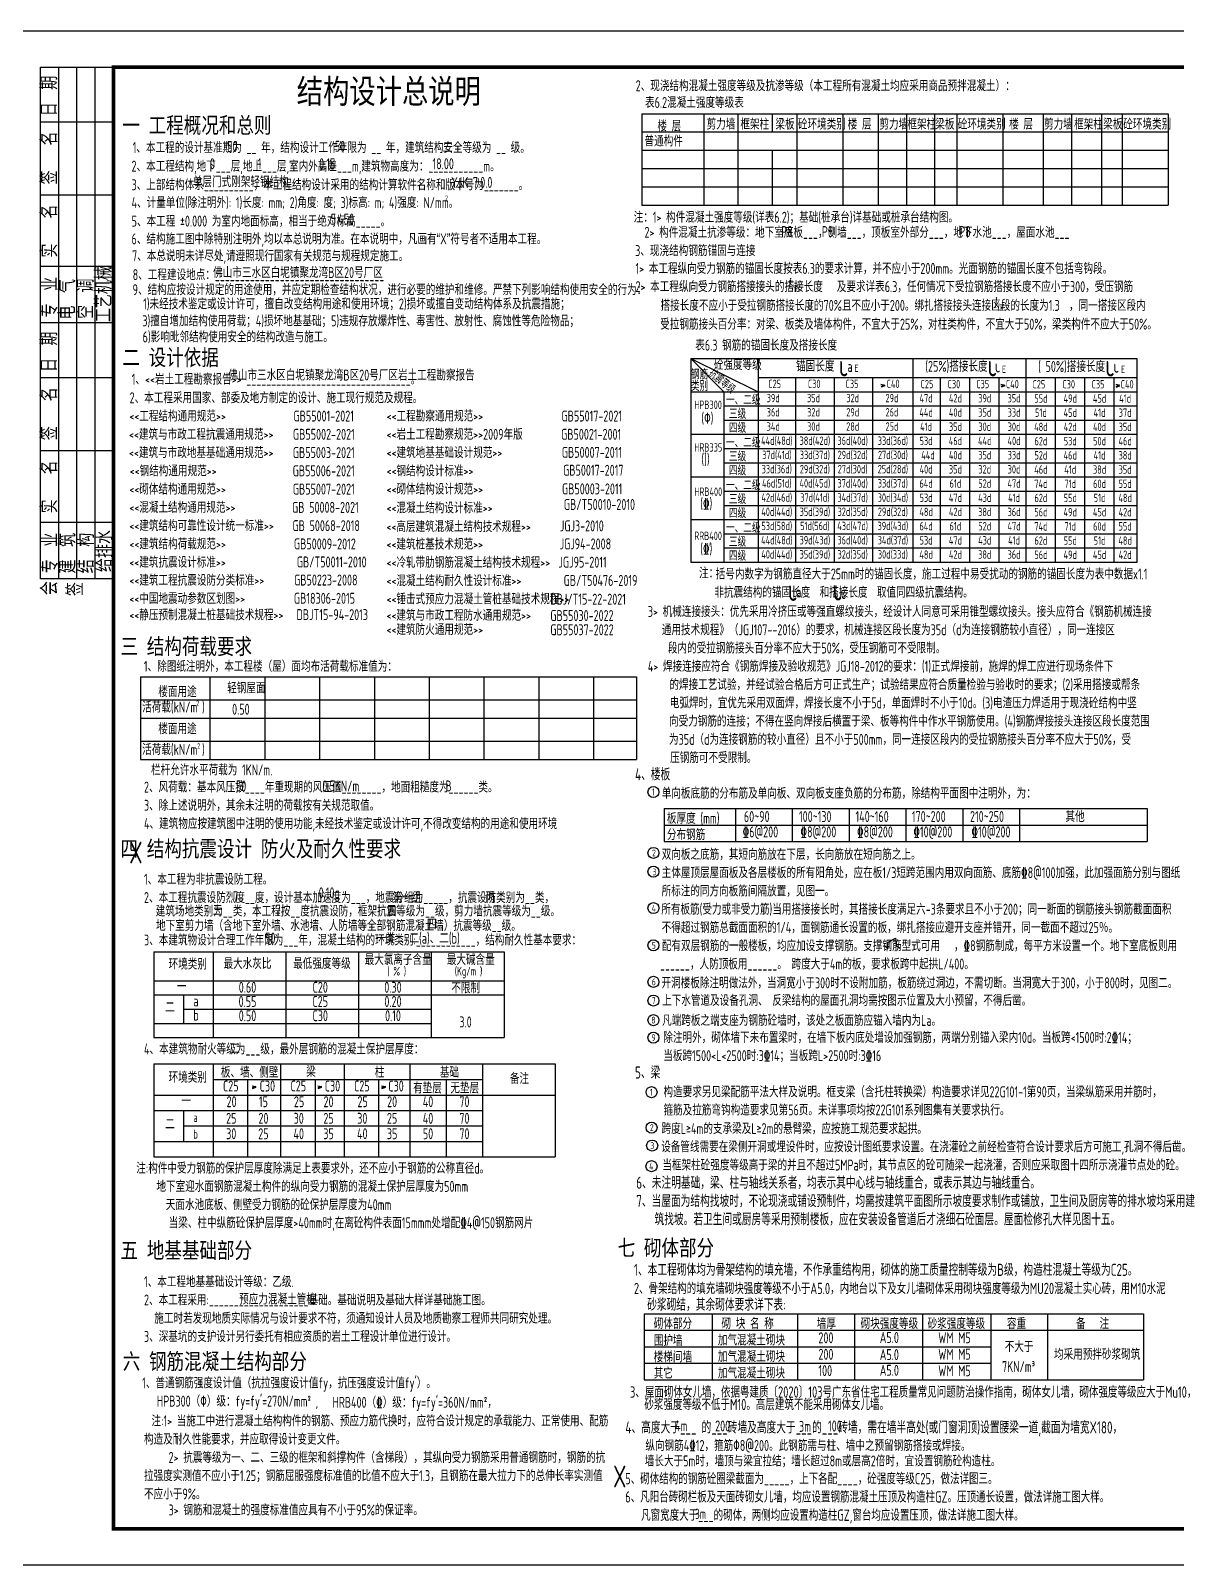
# Model space of a CAD drawing. Extents: x 250899 to 636064, y 268083 to 317384.
# Drawn here: x 320120 to 351476, y 271733 to 313733 of the extents above; entities that cross this region are included whole.
import ezdxf
from ezdxf.enums import TextEntityAlignment as Align

# ---------------------------------------------------------------- set-up
doc = ezdxf.new("R2010")
doc.units = 0
doc.header["$LTSCALE"] = 1000
doc.header["$MEASUREMENT"] = 0
for name, color, linetype in [('14', 14, 'Continuous'), ('_0', 7, 'Continuous'), ('ADD', 6, 'Continuous'), ('HZ', 7, 'Continuous'), ('PUB_TEXT', 7, 'Continuous'), ('PUB_TITLE', 4, 'Continuous'), ('SLABSTEE', 7, 'Continuous'), ('板底钢筋', 1, 'Continuous')]:
    doc.layers.add(name, color=color, linetype=linetype)
doc.styles.add('BW_Rein', font='Tssdeng.shx', dxfattribs={"width": 0.7, "bigfont": 'hztxt.shx'})
doc.styles.add('HT', font='simhei.ttf')
doc.styles.add('HZTXT', font='txt.shx', dxfattribs={"bigfont": 'hztxt.shx'})
doc.styles.add('TSSD_Rein', font='tssdeng.shx', dxfattribs={"width": 0.7, "bigfont": 'hztxt.shx'})

# ---------------------------------------------------------------- blocks, each defined once
blk = doc.blocks.new('A$C393D5F54')
at = {"layer": '14'}
for p, q in [((0, 446), (0, 14446)), ((0, 14446), (2000, 14446)), ((500, 446), (500, 14446)), ((1000, 446), (1000, 14446)), ((1500, 446), (1500, 14446)), ((2000, 446), (2000, 14446)), ((2000, 12946), (0, 12946)), ((2000, 10946), (0, 10946)), ((2000, 8990), (0, 8990)), ((2000, 7446), (0, 7446)), ((2000, 5946), (0, 5946)), ((2000, 3946), (0, 3946)), ((2000, 1990), (0, 1990)), ((2000, 446), (0, 446))]:
    blk.add_line(p, q, dxfattribs=at)
at = {"layer": '14', "style": 'HZTXT', "width": 0.85}
for s, p in [('日 期', (462, 13105)), ('签  名', (466, 11238)), ('实  名', (466, 9238)), ('工艺机械', (1953, 7471)), ('专 业', (472, 7598)), ('电 气', (957, 7540)), ('空 调', (1460, 7558)), ('日 期', (462, 6105)), ('签  名', (466, 4238)), ('实  名', (466, 2238)), ('专 业', (480, 598)), ('建 筑', (967, 592)), ('给排水', (1970, 629)), ('结 构', (1470, 597)), ('会', (470, -3)), ('签', (1174, -27))]:
    blk.add_text(s, height=450, rotation=90, dxfattribs=at).set_placement(p)

msp = doc.modelspace()

# ---------------------------------------------------------------- linework, layer by layer
for p, q in [((336846.2, 311461.2), (351250.1, 311461.2)), ((336846.2, 311461.2), (351250.1, 311461.2)), ((336846.2, 311461.2), (336846.2, 308961.2)), ((336846.2, 311361.2), (336846.2, 308961.2)), ((338540.2, 311461.2), (338540.2, 308961.2)), ((339476.3, 311461.2), (339476.3, 308961.2)), ((340412.4, 311461.2), (340412.4, 310961.2)), ((341091.8, 311461.2), (341091.8, 308961.2)), ((342348.9, 311461.2), (342348.9, 308961.2)), ((343312.6, 311461.2), (343312.6, 308961.2)), ((344095.2, 311461.2), (344095.2, 308961.2)), ((344854.1, 311461.2), (344854.1, 308961.2)), ((345468.4, 311461.2), (345468.4, 308961.2)), ((346725.5, 311461.2), (346725.5, 308961.2)), ((347835.9, 311461.2), (347835.9, 308961.2)), ((348611.1, 311461.2), (348611.1, 308961.2)), ((349426.5, 311461.2), (349426.5, 308961.2)), ((349993, 311461.2), (349993, 308961.2)), ((351250.1, 311461.2), (351250.1, 308961.2)), ((336846.2, 310961.2), (351250.1, 310961.2)), ((336846.2, 310461.2), (351250.1, 310461.2)), ((340412.4, 310461.2), (340412.4, 308961.2)), ((336846.2, 309961.2), (351250.1, 309961.2)), ((336846.2, 309461.2), (351250.1, 309461.2)), ((336846.2, 309461.2), (351250.1, 309461.2)), ((336846.2, 308961.2), (351250.1, 308961.2)), ((338189.5, 304761.1), (339093.6, 303853.5)), ((338189.5, 304761.1), (340027.3, 303853.5)), ((338189.5, 304761.1), (338189.5, 299186.9)), ((338189.5, 304761.1), (350392.4, 304761.1)), ((340027.3, 304766.6), (340027.3, 299186.9)), ((344268.1, 304761.1), (344268.1, 299186.9)), ((347354, 304755.5), (347354, 299181.3)), ((350392.4, 304761.1), (350392.4, 299175.8)), ((340027.3, 304242.4), (340027.3, 299186.9)), ((340027.3, 304242.4), (350392.4, 304242.4)), ((341051.7, 304242.4), (341051.7, 299186.9)), ((342110.1, 304242.4), (342110.1, 299186.9)), ((343161.2, 304242.4), (343161.2, 299186.9)), ((344268.1, 304242.4), (344268.1, 299186.9)), ((345014.1, 304242.4), (345014.1, 299186.9)), ((345816.7, 304242.4), (345816.7, 299186.9)), ((346619.4, 304242.4), (346619.4, 299186.9)), ((347354, 304236.9), (347354, 299181.3)), ((348156.7, 304236.9), (348156.7, 299181.3)), ((348959.3, 304236.9), (348959.3, 299181.3)), ((349762, 304236.9), (349762, 299181.3)), ((338189.5, 303853.5), (350392.4, 303853.5)), ((339093.6, 303853.5), (339093.6, 299186.9)), ((343392.5, 304059.6), (343496.6, 304034.6)), ((343496.6, 304034.6), (343392.5, 303998.5)), ((343498, 304011), (343393.9, 303974.9)), ((346677.6, 304060.6), (346781.8, 304035.6)), ((346781.8, 304035.6), (346677.6, 303999.5)), ((346783.1, 304012), (346679, 303975.9)), ((349820.2, 304055), (349924.3, 304030)), ((349924.3, 304030), (349820.2, 303994)), ((349925.7, 304006.5), (349821.6, 303970.4)), ((339093.6, 303464.7), (350392.4, 303464.7)), ((339093.6, 303075.8), (350392.4, 303075.8)), ((338189.5, 302686.9), (350392.4, 302686.9)), ((339093.6, 302298), (350392.4, 302298)), ((339093.6, 301909.1), (350392.4, 301909.1)), ((338189.5, 301520.2), (350392.4, 301520.2)), ((339093.6, 301131.3), (350392.4, 301131.3)), ((339093.6, 300742.4), (350392.4, 300742.4)), ((338189.5, 300353.5), (350392.4, 300353.5)), ((339093.6, 299964.7), (350392.4, 299964.7)), ((339093.6, 299575.8), (350392.4, 299575.8)), ((338189.5, 299186.9), (350392.4, 299186.9)), ((337462.7, 292444.4), (337462.7, 291542)), ((337462.7, 292444.4), (350679, 292444.4)), ((339407.2, 292444.4), (339407.2, 291542)), ((340962.7, 292444.4), (340962.7, 291542)), ((342518.3, 292444.4), (342518.3, 291542)), ((344073.9, 292444.4), (344073.9, 291542)), ((345629.4, 292444.4), (345629.4, 291542)), ((347185, 292444.4), (347185, 291542)), ((350679, 292444.4), (350679, 291542)), ((337462.7, 291993.2), (350679, 291993.2)), ((337462.7, 291542), (350679, 291542)), ((323490.3, 288522.6), (323490.3, 286176.2)), ((323490.3, 288522.6), (333075.4, 288522.6)), ((325111, 288528.2), (325111, 286176.2)), ((327102.1, 288522.6), (327102.1, 286176.2)), ((329093.2, 288528.2), (329093.2, 286176.2)), ((331084.3, 288528.2), (331084.3, 286176.2)), ((333075.4, 288522.6), (333075.4, 286176.2)), ((323490.3, 287731.7), (333075.4, 287731.7)), ((323490.3, 287342.9), (333075.4, 287342.9)), ((324300.8, 287342.9), (324300.8, 286565.1)), ((324300.8, 286954), (331084.3, 286954)), ((323490.3, 286565.1), (331084.3, 286565.1)), ((323490.3, 286176.2), (333075.4, 286176.2)), ((323490.3, 285457.6), (334477.5, 285457.6)), ((323490.6, 285457.6), (334477.5, 285457.6)), ((323490.6, 285457.6), (323490.6, 282913.2)), ((325111, 285457.6), (325111, 282913.2)), ((326958.2, 285457.6), (326958.2, 282913.2)), ((328697.7, 285457.6), (328697.7, 282913.2)), ((328697.7, 285457.6), (328697.7, 282913.2)), ((330495.3, 285463.2), (330495.3, 282913.2)), ((332486.4, 285463.2), (332486.4, 282913.2)), ((334477.5, 285457.6), (334477.5, 282913.2)), ((332486.4, 285022.6), (325111, 285022.6)), ((326054.8, 285022.6), (326054.8, 282913.2)), ((326180.8, 284860), (326285, 284835)), ((326285, 284835), (326180.8, 284798.9)), ((326286.4, 284811.4), (326182.2, 284775.3)), ((327902, 285022.6), (327902, 282913.2)), ((327977.4, 284860), (328081.6, 284835)), ((328081.6, 284835), (327977.4, 284798.9)), ((328083, 284811.4), (327978.8, 284775.3)), ((329641.6, 285022.6), (329641.6, 282913.2)), ((329724.1, 284860), (329828.3, 284835)), ((329828.3, 284835), (329724.1, 284798.9)), ((329829.6, 284811.4), (329725.5, 284775.3)), ((331490.9, 285022.6), (331490.9, 282913.2)), ((323490.3, 284600.8), (334477.5, 284600.8)), ((323490.3, 284178.9), (332486.4, 284178.9)), ((324300.8, 284178.9), (324300.8, 283335.1)), ((324300.8, 283757), (332486.4, 283757)), ((323490.3, 283335.1), (332486.4, 283335.1)), ((323490.6, 282913.2), (334477.5, 282913.2)), ((336910.2, 278615.3), (336910.2, 276810.5)), ((336910.2, 278615.3), (350578.3, 278615.3)), ((338776.9, 278615.3), (338776.9, 276810.5)), ((341110.2, 278615.3), (341110.2, 276810.5)), ((342665.8, 278615.3), (342665.8, 276810.5)), ((344532.4, 278615.3), (344532.4, 276810.5)), ((346399.1, 278615.3), (346399.1, 276810.5)), ((347954.6, 278615.3), (347954.6, 276810.5)), ((350578.3, 278615.3), (350578.3, 276810.5)), ((336910.2, 278164.1), (350578.3, 278164.1)), ((336910.2, 277712.9), (346399.1, 277712.9)), ((336910.2, 277261.7), (346399.1, 277261.7)), ((336910.2, 276810.5), (346399.1, 276810.5)), ((336910.2, 276810.5), (350578.3, 276810.5))]:
    msp.add_line(p, q)
for centre in [(337166, 292895.5), (337166, 291231.1), (337166, 290714.6), (337166, 289719.4), (337166, 288702.8), (337164.9, 287701.5), (337164.9, 287189.8), (337164.9, 286653.1), (337164.9, 286175), (337113.4, 284682.2), (337113.4, 283711.5), (337129.9, 283221.8), (337111.8, 282656.5)]:
    msp.add_circle(centre, 151.2)
at = {"layer": 'HZ'}
for p, q in [((323122.9, 296046.9), (323122.9, 293787.8)), ((323122.9, 296046.9), (336697.9, 296046.9)), ((325026.9, 296046.9), (325026.9, 293787.8)), ((325026.9, 296046.9), (325026.9, 293787.8)), ((326526.9, 296046.9), (326526.9, 293787.8)), ((328026.9, 296046.9), (328026.9, 293787.8)), ((329526.9, 296046.9), (329526.9, 293787.8)), ((331026.9, 296046.9), (331026.9, 293787.8)), ((332526.9, 296046.9), (332526.9, 293787.8)), ((332526.9, 296046.9), (332526.9, 293787.8)), ((334026.9, 296046.9), (334026.9, 293787.8)), ((335526.9, 296046.9), (335526.9, 293787.8)), ((336697.9, 296046.9), (336697.9, 293787.8)), ((323122.9, 295417.8), (336697.9, 295417.8)), ((323122.9, 294917.8), (336697.9, 294917.8)), ((323122.9, 294287.8), (336697.9, 294287.8)), ((323122.9, 294287.8), (332526.9, 294287.8)), ((323122.9, 293787.8), (336697.9, 293787.8))]:
    msp.add_line(p, q, dxfattribs=at)
at = {"layer": 'PUB_TITLE'}
msp.add_line((322387.5, 272733.2), (378287.5, 272733.2), dxfattribs=at)
msp.add_lwpolyline([(319887.5, 271733.2), (319887.5, 313733.2), (379287.5, 313733.2), (379287.5, 271733.2)], close=True, dxfattribs=at)
at = {"layer": 'PUB_TITLE', "const_width": 100}
msp.add_lwpolyline([(322387.5, 272733.2), (378287.5, 272733.2), (378287.5, 312733.2), (322387.5, 312733.2)], close=True, dxfattribs=at)
at = {"layer": '板底钢筋'}
for p, q in [((343468.7, 288682.7), (343586.5, 288626.9)), ((343561.7, 288769.5), (343791.2, 288893.4)), ((343586.5, 288626.9), (343561.7, 288769.5)), ((343791.2, 288893.4), (343816, 288682.7)), ((343816, 288682.7), (343915.2, 288620.8))]:
    msp.add_line(p, q, dxfattribs=at)

# ---------------------------------------------------------------- block references
at = {"layer": '14'}
msp.add_blockref('A$C393D5F54', (320387.5, 298287.6), dxfattribs=at)

# ---------------------------------------------------------------- texts
for s, height, rotation, style, width, p in [('结构设计总说明', 660, 360, 'HT', 0.8, (327401.8, 311747.2)), ('2、现浇结构混凝土强度等级及抗渗等级（本工程所有混凝土均应采用商品预拌混凝土）：', 300, 360, 'BW_Rein', 0.7, (336680, 312076.8)), ('  表6.2混凝土强度等级表', 300, 360, 'BW_Rein', 0.7, (336680, 311619.2)), ('楼 层', 300, 360, 'BW_Rein', 0.7, (337274.1, 310977)), ('剪力墙', 300, 360, 'BW_Rein', 0.7, (338620.8, 311026.2)), ('框架柱', 300, 360, 'BW_Rein', 0.7, (339544.3, 311026.2)), ('梁板', 300, 360, 'BW_Rein', 0.7, (340503.3, 311026.2)), ('砼环境类别', 300, 360, 'BW_Rein', 0.7, (341118.7, 311026.2)), ('楼 层', 300, 360, 'BW_Rein', 0.7, (342481.4, 311026.2)), ('剪力墙', 300, 360, 'BW_Rein', 0.7, (343349.2, 311026.2)), ('框架柱', 300, 360, 'BW_Rein', 0.7, (344115.8, 311026.2)), ('梁板', 300, 360, 'BW_Rein', 0.7, (344880, 311026.2)), ('砼环境类别', 300, 360, 'BW_Rein', 0.7, (345493.9, 311026.2)), ('楼 层', 300, 360, 'BW_Rein', 0.7, (346900.4, 311026.2)), ('剪力墙', 300, 360, 'BW_Rein', 0.7, (347856.2, 311026.2)), ('框架柱', 300, 360, 'BW_Rein', 0.7, (348679.1, 311026.2)), ('梁板', 300, 360, 'BW_Rein', 0.7, (349476.3, 311026.2)), ('砼环境类别', 300, 360, 'BW_Rein', 0.7, (350025.5, 311026.2)), ('普通构件', 300, 360, 'BW_Rein', 0.7, (336920.9, 310563.7)), ('注：1> 构件混凝土强度等级(详表6.2)；基础(桩承台)详基础或桩承台结构图。', 300, 360, 'BW_Rein', 0.7, (336622.8, 308478.3)), ('  2> 构件混凝土抗渗等级：地下室底板___，侧墙___，顶板室外部分___，地下水池___，屋面水池___', 300, 360, 'BW_Rein', 0.7, (336665.6, 308064.6)), ('3、现浇结构钢筋锚固与连接', 300, 360, 'BW_Rein', 0.7, (336665.6, 307564.6)), ('     1> 本工程纵向受力钢筋的锚固长度按表6.3的要求计算，并不应小于200mm。光面钢筋的锚固长度不包括弯钩段。', 300, 360, 'BW_Rein', 0.7, (336037.8, 307076.5)), ('     2> 本工程纵向受力钢筋搭接接头的搭接长度   及要求详表6.3，任何情况下受拉钢筋搭接长度不应小于300，受压钢筋', 300, 360, 'BW_Rein', 0.7, (336037.8, 306579.1)), ('搭接长度不应小于受拉钢筋搭接长度的70%且不应小于200。绑扎搭接接头连接区段的长度为1.3  ，同一搭接区段内', 300, 360, 'BW_Rein', 0.7, (337359.5, 306064.6)), ('受拉钢筋接头百分率：对梁、板类及墙体构件，不宜大于25%，对柱类构件，不宜大于50%，梁类构件不应大于50%。', 300, 360, 'BW_Rein', 0.7, (337349.5, 305551.3)), ('表6.3 钢筋的锚固长度及搭接长度', 300, 360, 'BW_Rein', 0.7, (338309.1, 304976.9)), ('砼强度等级', 300, 360, 'BW_Rein', 0.7, (338816.9, 304447.9)), ('钢筋 ', 250, 360, 'BW_Rein', 0.7, (338190.5, 304192.6)), ('类别', 250, 360, 'BW_Rein', 0.7, (338190.5, 303876.9)), ('抗震等级', 220, 320.5665, 'BW_Rein', 0.7, (338646.7, 304309.5)), ('一、二级', 250, 360, 'BW_Rein', 0.7, (339151.8, 303495.1)), ('HPB300 ', 230, 360, 'BW_Rein', 0.7, (338282, 303379.5)), ('(\x82) ', 300, 360, 'BW_Rein', 0.7, (338476.7, 302978.6)), ('三级', 250, 360, 'BW_Rein', 0.7, (339230.9, 303112)), ('四级', 250, 360, 'BW_Rein', 0.7, (339230.9, 302729)), ('HRB335', 230, 360, 'BW_Rein', 0.7, (338282, 302212.8)), ('一、二级', 250, 360, 'BW_Rein', 0.7, (339151.8, 302328.4)), ('(])', 300, 360, 'BW_Rein', 0.7, (338476.7, 301855.6)), ('三级', 250, 360, 'BW_Rein', 0.7, (339230.9, 301945.4)), ('四级', 250, 360, 'BW_Rein', 0.7, (339230.9, 301562.3)), ('HRB400', 230, 360, 'BW_Rein', 0.7, (338282, 301001.7)), ('一、二级', 250, 360, 'BW_Rein', 0.7, (339151.8, 301161.7)), ('(\x84) ', 300, 360, 'BW_Rein', 0.7, (338446.1, 300639.2)), ('三级', 250, 360, 'BW_Rein', 0.7, (339230.9, 300778.7)), ('四级', 250, 360, 'BW_Rein', 0.7, (339230.9, 300395.7)), ('RRB400', 230, 360, 'BW_Rein', 0.7, (338282, 299793.7)), ('一、二级', 250, 360, 'BW_Rein', 0.7, (339151.8, 299995.1)), ('三级', 250, 360, 'BW_Rein', 0.7, (339230.9, 299612)), ('(\x84) ', 300, 360, 'BW_Rein', 0.7, (338446.1, 299403.3)), ('R', 100, 360, 'BW_Rein', 0.7, (338692.2, 299625.7)), ('四级', 250, 360, 'BW_Rein', 0.7, (339230.9, 299229)), ('注：', 300, 360, 'BW_Rein', 0.7, (338412.9, 298739.4)), ('括号内数字为钢筋直径大于25mm时的锚固长度，施工过程中易受扰动的钢筋的锚固长度为表中数据x1.1', 300, 360, 'BW_Rein', 0.7, (338869.6, 298714.3)), ('非抗震结构的锚固长度  和搭接长度  取值同四级抗震结构。', 300, 360, 'BW_Rein', 0.7, (338832.9, 298214.3)), ('3> 机械连接接头：优先采用冷挤压或等强直螺纹接头，经设计人同意可采用锥型螺纹接头。接头应符合《钢筋机械连接', 300, 360, 'BW_Rein', 0.7, (337012.1, 297687.8)), ('   通用技术规程》（JGJ107--2016）的要求，机械连接区段长度为35d（d为连接钢筋较小直径），同一连接区', 300, 360, 'BW_Rein', 0.7, (337012.1, 297187.8)), ('段内的受拉钢筋接头百分率不应大于50%%%，受压钢筋可不受限制。', 300, 360, 'BW_Rein', 0.7, (337560.8, 296687.8)), ('4> 焊接连接应符合《钢筋焊接及验收规范》JGJ18-2012的要求：(1)正式焊接前，施焊的焊工应进行现场条件下', 300, 360, 'BW_Rein', 0.7, (337012.1, 296187.8)), ('的焊接工艺试验，并经试验合格后方可正式生产；试验结果应符合质量检验与验收时的要求；(2)采用搭接或帮条', 300, 360, 'BW_Rein', 0.7, (337600.5, 295687.8)), ('电弧焊时，宜优先采用双面焊，焊接长度不小于5d，单面焊时不小于10d。(3)电渣压力焊适用于现浇砼结构中竖', 300, 360, 'BW_Rein', 0.7, (337613.4, 295187.8)), ('向受力钢筋的连接；不得在竖向焊接后横置于梁、板等构件中作水平钢筋使用。(4)钢筋焊接接头连接区段长度范围', 300, 360, 'BW_Rein', 0.7, (337591.4, 294687.8)), ('为35d（d为连接钢筋的较小直径）且不小于500mm，同一连接区段内的受拉钢筋接头百分率不应大于50%%%，受', 300, 360, 'BW_Rein', 0.7, (337591.4, 294187.8)), ('压钢筋可不受限制。', 300, 360, 'BW_Rein', 0.7, (337622.8, 293687.8)), ('4、楼板', 330, 360, 'BW_Rein', 0.7, (336662.6, 293215.3)), (' 单向板底筋的分布筋及单向板、双向板支座负筋的分布筋，除结构平面图中注明外，为：', 300, 360, 'BW_Rein', 0.7, (337265.1, 292715.3)), ('板厚度 (mm)', 300, 360, 'BW_Rein', 0.7, (337533.8, 292027)), ('60~90', 300, 360, 'BW_Rein', 0.7, (339640.2, 292075.5)), ('100~130', 300, 360, 'BW_Rein', 0.7, (341148.7, 292075.5)), ('140~160', 300, 360, 'BW_Rein', 0.7, (342697.1, 292075.5)), ('170~200', 300, 360, 'BW_Rein', 0.7, (344238.4, 292075.5)), ('210~250', 300, 360, 'BW_Rein', 0.7, (345829.6, 292075.5)), ('其他', 300, 360, 'BW_Rein', 0.7, (348442.3, 292075.5)), ('分布钢筋', 300, 360, 'BW_Rein', 0.7, (337533.8, 291582)), ('\x846@200', 300, 360, 'BW_Rein', 0.7, (339605.5, 291656)), ('\x848@200', 300, 360, 'BW_Rein', 0.7, (341189.6, 291656)), ('\x848@200', 300, 360, 'BW_Rein', 0.7, (342738, 291656)), ('\x8410@200', 300, 360, 'BW_Rein', 0.7, (344279.3, 291656)), ('\x8410@200', 300, 360, 'BW_Rein', 0.7, (345870.5, 291656)), (' 双向板之底筋，其短向筋放在下层，长向筋放在短向筋之上。', 300, 360, 'BW_Rein', 0.7, (337264.2, 291040.2)), (' 主体屋顶层屋面板及各层楼板的所有阳角处，应在板1/3短跨范围内用双向面筋、底筋\x848@100加强，此加强面筋分别与图纸', 300, 360, 'BW_Rein', 0.7, (337264.2, 290540.2)), ('所标注的同方向板筋间隔放置，见图一。', 300, 360, 'BW_Rein', 0.7, (337387.8, 290037.6)), (' 所有板筋(受力或非受力筋)当用搭接接长时，其搭接长度满足六-3条要求且不小于200；同一断面的钢筋接头钢筋截面面积', 300, 360, 'BW_Rein', 0.7, (337251.9, 289540.2)), ('不得超过钢筋总截面面积的1/4，面钢筋通长设置的板，绑扎搭接应避开支座并错开，同一截面不超过25％。 ', 300, 360, 'BW_Rein', 0.7, (337391.2, 289040.2)), (' 配有双层钢筋的一般楼板，均应加设支撑钢筋。支撑钢筋型式可用   ，\x848钢筋制成，每平方米设置一个。地下室底板则用', 300, 360, 'BW_Rein', 0.7, (337267.5, 288540.2)), ('______，人防顶板用______。 跨度大于4m的板，要求板跨中起拱L/400。', 300, 360, 'BW_Rein', 0.7, (337345, 288040.2)), (' 开洞楼板除注明做法外，当洞宽小于300时不设附加筋，板筋绕过洞边，不需切断。当洞宽大于300，小于800时，见图二。', 300, 360, 'BW_Rein', 0.7, (337258.8, 287523.2)), (' 上下水管道及设备孔洞、 反梁结构的屋面孔洞均需按图示位置及大小预留，不得后凿。', 300, 360, 'BW_Rein', 0.7, (337275.1, 287044)), (' 凡端跨板之端支座为钢筋砼墙时，该处之板面筋应锚入墙内为La。', 300, 360, 'BW_Rein', 0.7, (337275.1, 286496.6)), ('除注明外，砌体墙下未布置梁时，在墙下板内底处增设加强钢筋，两端分别锚入梁内10d。当板跨<1500时:2\x8414；', 300, 360, 'BW_Rein', 0.7, (337435.8, 286029.9)), ('当板跨1500<L<2500时:3\x8414；当板跨L>2500时:3\x8416', 300, 360, 'BW_Rein', 0.7, (337435.8, 285531.7)), ('5、梁', 330, 360, 'BW_Rein', 0.7, (336662.6, 285055)), ('构造要求另见梁配筋平法大样及说明。框支梁（含托柱转换梁）构造要求详见22G101-1第90页，当梁纵筋采用并筋时，', 300, 360, 'BW_Rein', 0.7, (337440, 284541.6)), ('箍筋及拉筋弯钩构造要求见第56页。未详事项均按22G101系列图集有关要求执行。', 300, 360, 'BW_Rein', 0.7, (337440, 284043.8)), (' 跨度L≥4m的支承梁及L≥2m的悬臂梁，应按施工规范要求起拱。', 300, 360, 'BW_Rein', 0.7, (337259.5, 283536.6)), (' 设备管线需要在梁侧开洞或埋设件时，应按设计图纸要求设置。在浇灌砼之前经检查符合设计要求后方可施工,孔洞不得后凿。', 300, 360, 'BW_Rein', 0.7, (337249.5, 283038.2)), ('6、未注明基础，梁、柱与轴线关系者，均表示其中心线与轴线重合，或表示其边与轴线重合。', 330, 360, 'BW_Rein', 0.7, (336694.4, 282038.2)), ('7、当屋面为结构找坡时，不论现浇或铺设预制件，均需按建筑平面图所示坡度要求制作或铺放，卫生间及厨房等的排水坡均采用建', 330, 360, 'BW_Rein', 0.7, (336694.4, 281538.2)), ('筑找坡。若卫生间或厨房等采用预制楼板，应在安装设备管道后才浇细石砼面层。屋面检修孔大样见图十五。', 330, 360, 'BW_Rein', 0.7, (337193.8, 281038.2)), ('七 砌体部分', 440, 360, 'HT', 0.8, (336185.3, 280202.8)), ('1、本工程砌体均为骨架结构的填充墙，不作承重结构用，砌体的施工质量控制等级为B级，构造柱混凝土等级为C25。', 330, 360, 'BW_Rein', 0.7, (336631.6, 279655.5)), ('2、骨架结构的填充墙砌块强度等级不小于A5.0，内地台以下及女儿墙砌体采用砌块强度等级为MU20混凝土实心砖，用M10水泥', 310, 360, 'BW_Rein', 0.7, (336631.6, 279155.5)), ('砂浆砌结，其余砌体要求详下表:', 330, 360, 'BW_Rein', 0.7, (336994.9, 278702.4)), ('砌体部分', 300, 360, 'BW_Rein', 0.7, (337173.6, 278202)), ('砌 块 名 称', 300, 360, 'BW_Rein', 0.7, (339027.5, 278202)), ('墙厚', 300, 360, 'BW_Rein', 0.7, (341636.7, 278202)), ('砌块强度等级', 300, 360, 'BW_Rein', 0.7, (342834.9, 278202)), ('砂浆强度等级', 300, 360, 'BW_Rein', 0.7, (344668.4, 278202)), ('容重', 300, 360, 'BW_Rein', 0.7, (346841.4, 278201.1)), ('备   注', 300, 360, 'BW_Rein', 0.7, (348731.3, 278201.1)), ('围护墙', 300, 360, 'BW_Rein', 0.7, (337173.6, 277736.7)), ('加气混凝土砌块', 300, 360, 'BW_Rein', 0.7, (338928, 277749.8)), ('200', 300, 360, 'BW_Rein', 0.7, (341680.3, 277809.8)), ('A5.0', 300, 360, 'BW_Rein', 0.7, (343361, 277817.4)), ('WM M5', 300, 360, 'BW_Rein', 0.7, (344960.3, 277810.7)), ('楼梯间墙', 300, 360, 'BW_Rein', 0.7, (337173.6, 277289.6)), ('加气混凝土砌块', 300, 360, 'BW_Rein', 0.7, (338928, 277298.6)), ('200', 300, 360, 'BW_Rein', 0.7, (341680.3, 277358.7)), ('A5.0', 300, 360, 'BW_Rein', 0.7, (343361, 277349.7)), ('WM M5', 300, 360, 'BW_Rein', 0.7, (344960.3, 277359.5)), ('不大于', 300, 360, 'BW_Rein', 0.7, (346778, 277568.7)), ('均采用预拌砂浆砌筑', 300, 360, 'BW_Rein', 0.7, (348128.3, 277358.1)), ('100', 300, 360, 'BW_Rein', 0.7, (341680.3, 276912.5)), ('A5.0', 300, 360, 'BW_Rein', 0.7, (343361, 276919.9)), ('WM M5', 300, 360, 'BW_Rein', 0.7, (344960.3, 276908.3)), ('7KN/m\x8c3\x8d \x8d ', 300, 360, 'BW_Rein', 0.7, (346705.7, 277021.6)), ('其它', 300, 360, 'BW_Rein', 0.7, (337173.6, 276842.5)), ('加气混凝土砌块', 300, 360, 'BW_Rein', 0.7, (338928, 276847.4)), ('3、屋面砌体女儿墙，依据粤建质〔2020〕103号广东省住宅工程质量常见问题防治操作指南，砌体女儿墙，砌体强度等级应大于Mu10，', 310, 360, 'BW_Rein', 0.7, (336523.7, 276320.9)), ('砂浆强度等级不低于M10。高层建筑不能采用砌体女儿墙。', 310, 360, 'BW_Rein', 0.7, (336917.2, 275979.7)), ('4、高度大于___ 的___砖墙及高度大于___的___砖墙，需在墙半高处(或门窗洞顶)设置腰梁一道,截面为墙宽X180，', 330, 360, 'BW_Rein', 0.7, (336398, 275341.5)), ('4m', 300, 360, 'BW_Rein', 0.7, (337756.9, 275401.2)), ('200', 300, 360, 'BW_Rein', 0.7, (338853.8, 275397.1)), ('3m', 300, 360, 'BW_Rein', 0.7, (341149.6, 275384.6)), ('100', 300, 360, 'BW_Rein', 0.7, (341943.5, 275394.7)), ('纵向钢筋4\x8412，箍筋\x828@200。此钢筋需与柱、墙中之预留钢筋搭接或焊接。', 300, 360, 'BW_Rein', 0.7, (336944, 274863.3)), ('墙长大于5m时，墙顶与梁宜拉结；墙长超过8m或层高2倍时，宜设置钢筋砼构造柱。', 300, 360, 'BW_Rein', 0.7, (336928.1, 274438.5)), ('5、砌体结构的钢筋砼圈梁截面为_____，上下各配____，砼强度等级C25，做法详图三。', 310, 360, 'BW_Rein', 0.7, (336391.8, 273950.2)), ('6、凡阳台砖砌栏板及天面砖砌女儿墙，均应设置钢筋混凝土压顶及构造柱GZ。压顶通长设置，做法详施工图大样。', 310, 360, 'BW_Rein', 0.7, (336391.8, 273450.2)), ('凡窗宽度大于___的砌体，两侧均应设置构造柱GZ,窗台均应设置压顶，做法详施工图大样。', 310, 360, 'BW_Rein', 0.7, (336828.2, 272950.2))]:
    msp.add_text(s, height=height, rotation=rotation, dxfattribs=dict(style=style, width=width)).set_placement(p)
for s, height, style, width, p in [('一 工程概况和总则', 440, 'HT', 0.8, (322629.8, 310927.6)), ('1、本工程的设计基准期为 __ 年，结构设计工作年限为 __ 年，建筑结构安全等级为 __ 级。', 300, 'BW_Rein', 0.7, (322911.7, 310384.9)), ('2、本工程结构,地下___层,地上___层,室内外高差___m,建筑物高度为：___________m。', 300, 'BW_Rein', 0.7, (322881.2, 309875.8)), ('3、上部结构体系__________，本工程结构设计采用的结构计算软件名称和版本号为_______。', 300, 'BW_Rein', 0.7, (322881.1, 309366.7)), ('4、计量单位(除注明外): 1)长度: mm; 2)角度: 度; 3)标高: m; 4)强度: N/mm。', 300, 'BW_Rein', 0.7, (322880.7, 308879.7)), ('2', 150, 'BW_Rein', 0.7, (331461.8, 309072.5)), ('5、本工程 %%P0.000 为室内地面标高，相当于绝对标高_____。', 300, 'BW_Rein', 0.7, (322882.4, 308371.2)), ('6、结构施工图中除特别注明外,均以本总说明为准。在本说明中，凡画有“X”符号者不适用本工程。', 300, 'BW_Rein', 0.7, (322880.1, 307884.3)), ('7、本总说明未详尽处,请遵照现行国家有关规范与规程规定施工。', 300, 'BW_Rein', 0.7, (322895, 307422.6)), ('8、工程建设地点：__________________________________', 300, 'BW_Rein', 0.7, (322911.7, 306905.9)), ('二 设计依据', 440, 'HT', 0.8, (322629.8, 304571.9)), ('1、<<岩土工程勘察报告>> _________________________________。', 300, 'BW_Rein', 0.7, (322885.7, 304044.6)), ('2、本工程采用国家、部委及地方制定的设计、施工现行规范及规程。', 300, 'BW_Rein', 0.7, (322827.8, 303536.9)), ('<<工程结构通用规范>>', 300, 'BW_Rein', 0.7, (322818.8, 303036.9)), ('<<工程勘察通用规范>>', 300, 'BW_Rein', 0.7, (329860.2, 303036.9)), ('<<建筑与市政工程抗震通用规范>>', 300, 'BW_Rein', 0.7, (322809.2, 302536.9)), ('<<岩土工程勘察规范>>2009年版', 300, 'BW_Rein', 0.7, (329858.5, 302536.9)), ('<<建筑与市政地基基础通用规范>>', 300, 'BW_Rein', 0.7, (322809.2, 302036.9)), ('<<建筑地基基础设计规范>>', 300, 'BW_Rein', 0.7, (329859.9, 302036.9)), ('<<钢结构通用规范>>', 300, 'BW_Rein', 0.7, (322828.3, 301536.9)), ('<<钢结构设计标准>>', 300, 'BW_Rein', 0.7, (329858.5, 301536.9)), ('<<砌体结构通用规范>>', 300, 'BW_Rein', 0.7, (322818.8, 301036.9)), ('<<砌体结构设计规范>>', 300, 'BW_Rein', 0.7, (329858.5, 301036.9)), ('<<混凝土结构通用规范>>', 300, 'BW_Rein', 0.7, (322818.8, 300536.9)), ('<<混凝土结构设计标准>>', 300, 'BW_Rein', 0.7, (329857.1, 300524.8)), ('<<建筑结构可靠性设计统一标准>>', 300, 'BW_Rein', 0.7, (322818.8, 300036.9)), ('<<高层建筑混凝土结构技术规程>>', 300, 'BW_Rein', 0.7, (329855.6, 300012.8)), ('<<建筑结构荷载规范>>', 300, 'BW_Rein', 0.7, (322820.5, 299536.9)), ('<<建筑桩基技术规范>>', 300, 'BW_Rein', 0.7, (329857.1, 299531.7)), ('<<建筑抗震设计标准>>', 300, 'BW_Rein', 0.7, (322818.8, 299036.9)), ('<<冷轧带肋钢筋混凝土结构技术规程>>', 300, 'BW_Rein', 0.7, (329857.1, 299031.7)), ('<<建筑工程抗震设防分类标准>>', 300, 'BW_Rein', 0.7, (322820.2, 298542.9)), ('<<混凝土结构耐久性设计标准>>', 300, 'BW_Rein', 0.7, (329857.1, 298531.7)), ('<<中国地震动参数区划图>>', 300, 'BW_Rein', 0.7, (322818.8, 298042.9)), ('<<锤击式预应力混凝土管桩基础技术规程>> ', 300, 'BW_Rein', 0.7, (329857.1, 298031.7)), ('DBJ/T15-22-2021  ', 300, 'BW_Rein', 0.7, (334342.8, 298025)), ('<<静压预制混凝土桩基础技术规程>>', 300, 'BW_Rein', 0.7, (322818.8, 297596.3)), ('三 结构荷载要求', 440, 'HT', 0.8, (322578.8, 296663.6)), ('1、除图纸注明外，本工程楼（屋）面均布活荷载标准值为：', 300, 'BW_Rein', 0.7, (323218.5, 296187)), ('楼面用途', 300, 'BW_Rein', 0.7, (323612.7, 295493.8)), ('活荷载(kN/m )', 300, 'BW_Rein', 0.7, (323170.3, 295071)), ('2', 150, 'BW_Rein', 0.7, (324650.9, 295249.9)), ('楼面用途', 300, 'BW_Rein', 0.7, (323612.7, 294479.1)), ('活荷载(kN/m )', 300, 'BW_Rein', 0.7, (323170.3, 293911)), ('2', 150, 'BW_Rein', 0.7, (324677.7, 294079.9)), ('栏杆允许水平荷载为 1KN/m.', 300, 'BW_Rein', 0.7, (323414.8, 293352.7)), ('2、风荷载：基本风压按____年重现期的风压值________，地面粗糙度为______类。', 300, 'BW_Rein', 0.7, (323221.7, 292883.2)), ('1', 186.7, 'BW_Rein', 0.7, (337124, 292806.9)), ('3、除上述说明外，其余未注明的荷载按有关规范取值。', 300, 'BW_Rein', 0.7, (323221.7, 292383.2)), ('4、建筑物应按建筑图中注明的使用功能,未经技术鉴定或设计许可,不得改变结构的用途和使用环境', 300, 'BW_Rein', 0.7, (323221.7, 291883.2)), ('四 结构抗震设计 防火及耐久性要求', 440, 'HT', 0.8, (322578.8, 291126.1)), ('2', 186.7, 'BW_Rein', 0.7, (337128.2, 291136.5)), ('1、本工程为非抗震设防工程。', 300, 'BW_Rein', 0.7, (323221.7, 290358.9)), ('3', 186.7, 'BW_Rein', 0.7, (337138.2, 290616.3)), ('2、本工程抗震设防烈度__度，设计基本加速度为___，地震分组为_____，抗震设防类别为__类，', 300, 'BW_Rein', 0.7, (323221.7, 289858.9)), ('建筑场地类别为__类，本工程按__度抗震设防，框架抗震等级为__级，剪力墙抗震等级为__级。', 300, 'BW_Rein', 0.7, (323542.6, 289489.7)), ('4', 186.7, 'BW_Rein', 0.7, (337118.7, 289621.8)), ('地下室剪力墙（含地下室外墙、水池墙、人防墙等全部钢筋混凝土墙）抗震等级__级。', 300, 'BW_Rein', 0.7, (323551, 289094.1)), ('3、本建筑物设计合理工作年限为___年，混凝土结构的环境类别:____________，结构耐久性基本要求：', 300, 'BW_Rein', 0.7, (323221.7, 288695.8)), ('5', 186.7, 'BW_Rein', 0.7, (337121.7, 288609.2)), ('环境类别', 300, 'BW_Rein', 0.7, (323894.6, 288039.4)), ('6', 186.7, 'BW_Rein', 0.7, (337121, 287607.9)), ('一', 300, 'BW_Rein', 0.7, (324123.6, 287427)), ('7', 186.7, 'BW_Rein', 0.7, (337121, 287096.3)), ('二', 300, 'BW_Rein', 0.7, (323802.2, 286857.8)), ('a', 300, 'BW_Rein', 0.7, (324572.5, 287029.9)), ('b', 300, 'BW_Rein', 0.7, (324572.5, 286641)), ('8', 186.7, 'BW_Rein', 0.7, (337106.9, 286560.5)), ('4、本建筑物耐火等级为___级，最外层钢筋的混凝土保护层厚度：', 300, 'BW_Rein', 0.7, (323221.7, 285713.4)), ('9', 186.7, 'BW_Rein', 0.7, (337115, 286082.3)), ('环境类别', 300, 'BW_Rein', 0.7, (323894.6, 284941.4)), ('1', 186.7, 'BW_Rein', 0.7, (337067.1, 284588.6)), ('一', 300, 'BW_Rein', 0.7, (324242.4, 284296)), ('二', 300, 'BW_Rein', 0.7, (323802.2, 283660.8)), ('a', 250, 'BW_Rein', 0.7, (324572.5, 283865.9)), ('b', 250, 'BW_Rein', 0.7, (324572.5, 283411)), ('2', 186.7, 'BW_Rein', 0.7, (337067.1, 283617.9)), ('3', 186.7, 'BW_Rein', 0.7, (337079.1, 283128.2)), ('4', 186.7, 'BW_Rein', 0.7, (337048.4, 282562.9)), ('   当框架柱砼强度等级高于梁的并且不超过5MPa时，其节点区的砼可随梁一起浇灌，否则应采取图十四所示浇灌节点处的砼。', 300, 'BW_Rein', 0.7, (337027, 282538.2)), ('五 地基基础部分', 440, 'HT', 0.8, (322578.8, 280135.4)), ('1、本工程地基基础设计等级：乙级.', 300, 'BW_Rein', 0.7, (323221.7, 279345.2)), ('2、本工程采用:____________________基础。基础说明及基础大样详基础施工图。', 300, 'BW_Rein', 0.7, (323221.7, 278845.2)), ('施工时若发现地质实际情况与设计要求不符，须通知设计人员及地质勘察工程师共同研究处理。', 300, 'BW_Rein', 0.7, (323503.9, 278345.2)), ('3、深基坑的支护设计另行委托有相应资质的岩土工程设计单位进行设计。', 300, 'BW_Rein', 0.7, (323221.7, 277845.2)), ('六 钢筋混凝土结构部分', 440, 'HT', 0.8, (322640, 277095.2)), ("1、普通钢筋强度设计值（抗拉强度设计值fy，抗压强度设计值fy'）。", 300, 'BW_Rein', 0.7, (323172, 276575.7)), ("HPB300（\x82）级：fy=fy'=270N/mm\x8c2 \x8d,", 300, 'BW_Rein', 0.7, (323573.7, 276075.7)), ("HRB400（\x84）级：fy=fy'=360N/mm\x8c2\x8d，", 300, 'BW_Rein', 0.7, (328378.8, 276043.7)), ('2> 抗震等级为一、二、三级的框架和斜撑构件（含梯段），其纵向受力钢筋采用普通钢筋时，钢筋的抗', 300, 'BW_Rein', 0.7, (323894.7, 274536.2)), ('拉强度实测值不应小于1.25；钢筋屈服强度标准值的比值不应大于1.3，且钢筋在最大拉力下的总伸长率实测值', 300, 'BW_Rein', 0.7, (323221.7, 274036.2)), ('不应小于9%%%。', 300, 'BW_Rein', 0.7, (323221.7, 273536.2))]:
    msp.add_text(s, height=height, dxfattribs=dict(style=style, width=width)).set_placement(p)
at = {"color": 3, "style": 'BW_Rein', "width": 0.7}
for s, p in [('50', (325497, 310414.3)), ('50', (328445, 310419.3)), ('二', (331402.5, 310385.8)), ('0', (325025.1, 309940.7)), ('1', (326335.4, 309940.7)), ('0.15', (328013.9, 309940.7)), ('18.00', (331118.4, 309940.7)), ('单层门式刚架轻钢结构', (324558.7, 309449.6)), ('YJK 7.0.0', (331629.8, 309430.2)), ('5.450', (328334, 308426.5)), ('佛山市三水区白坭镇聚龙湾B区20号厂区', (325113.7, 306964.4)), ('佛山市三水区白坭镇聚龙湾B区20号厂区岩土工程勘察报告', (325528.2, 304158.4)), ('轻钢屋面', (325497.4, 295595.7)), ('0.50', (325632.4, 295013.1)), ('50', (325738.1, 292912.4)), ('0.5KN/m', (328103.2, 292912.4)), ('B', (331472.1, 292912.4)), ('0.10g', (328001.8, 289987.5)), ('三', (325106.2, 289512.5)), ('7', (325658.5, 289881.4)), ('7', (326827.8, 289516.8)), ('第一组', (330023.2, 289861.4)), ('丙', (332562.6, 289867.9)), ('四', (329872.6, 289485.1)), ('四', (330967, 289127.3)), ('50', (326536.7, 288747.6)), ('一类 、二(a)、二(b)', (329572.9, 288746.3)), ('二', (325584.6, 285728.6)), ('预应力混凝土管桩', (325826.7, 278869.2))]:
    msp.add_text(s, height=300, dxfattribs=at).set_placement(p)
for p in [(340664.5, 308084.4), (341772.6, 308084.4), (345532.5, 308084.4)]:
    msp.add_text('P8', height=300, rotation=360, dxfattribs=at).set_placement(p)
at = {"color": 2, "style": 'BW_Rein', "width": 0.7}
for s, p in [('9、结构应按设计规定的用途使用，并应定期检查结构状况，进行必要的维护和维修。严禁下列影响结构使用安全的行为：', (322910, 306495.1, -16290.9)), ('1)未经技术鉴定或设计许可，擅自改变结构用途和使用环境；2)损坏或擅自变动结构体系及抗震措施；', (323198.5, 306106.6, -16290.9)), ('3)擅自增加结构使用荷载；4)损坏地基基础；5)违规存放爆炸性、毒害性、放射性、腐蚀性等危险物品；', (323177.5, 305641.8, -16290.9)), ('6)影响毗邻结构使用安全的结构改造与施工。', (323184, 305203.3, -16290.9)), ('<<建筑与市政工程防水通用规范>> ', (329857.1, 297583.7)), ('GB55030-2022', (334342.8, 297577)), ('<<建筑防火通用规范>> ', (329857.1, 297194.7)), ('GB55037-2022', (334342.8, 297188)), ('  注:1> 当施工中进行混凝土结构构件的钢筋、预应力筋代换时，应符合设计规定的承载能力、正常使用、配筋', (323172, 275536.2)), ('构造及耐久性能要求，并应取得设计变更文件。', (323221.7, 275036.2)), ('3> 钢筋和混凝土的强度标准值应具有不小于95%%%的保证率。', (323894.7, 273097.5))]:
    msp.add_text(s, height=300, dxfattribs=at).set_placement(p)
at = {"style": 'BW_Rein', "width": 0.7}
for s, height, p in [('锚固长度 ', 300, (341656.4, 304403)), ('(25%)搭接长度', 300, (345458.3, 304397.4)), ('( 50%)搭接长度', 300, (348611.9, 304391.9)), ('C25 ', 230, (340535.2, 303952.4)), ('C30', 230, (341564.9, 303952.4)), ('C35', 230, (342600, 303952.4)), ('C40', 230, (343725.5, 303952.4)), ('C25 ', 230, (344703.9, 303946.8)), ('C30', 230, (345389.2, 303946.8)), ('C35', 230, (346177.1, 303946.8)), ('C40', 230, (346988.7, 303946.8)), ('C25 ', 230, (347767.6, 303941.3)), ('C30', 230, (348531.7, 303941.3)), ('C35', 230, (349333.9, 303941.3)), ('C40', 230, (350131.3, 303941.3)), ('39d', 230, (340443.6, 303563.5)), ('35d', 230, (341546.4, 303563.5)), ('32d', 230, (342619.9, 303563.5)), ('29d', 230, (343693.5, 303563.5)), ('47d', 230, (344627.7, 303557.9)), ('42d', 230, (345430.4, 303557.9)), ('39d', 230, (346233.1, 303557.9)), ('35d', 230, (347035.7, 303557.9)), ('55d', 230, (347770.3, 303552.4)), ('49d', 230, (348573, 303552.4)), ('45d', 230, (349375.7, 303552.4)), ('41d', 230, (350075.9, 303552.4)), ('36d', 230, (340443.6, 303174.6)), ('32d', 230, (341546.4, 303174.6)), ('29d', 230, (342619.9, 303174.6)), ('26d', 230, (343693.5, 303174.6)), ('44d', 230, (344627.7, 303169)), ('40d', 230, (345430.4, 303169)), ('35d', 230, (346233.1, 303169)), ('33d', 230, (347035.7, 303169)), ('51d', 230, (347770.3, 303163.5)), ('45d', 230, (348573, 303163.5)), ('41d', 230, (349375.7, 303163.5)), ('37d', 230, (350075.9, 303163.5)), ('34d', 230, (340443.6, 302785.7)), ('30d', 230, (341546.4, 302785.7)), ('28d', 230, (342619.9, 302785.7)), ('25d', 230, (343693.5, 302785.7)), ('41d', 230, (344627.7, 302780.2)), ('35d', 230, (345430.4, 302780.2)), ('30d', 230, (346233.1, 302780.2)), ('30d', 230, (347035.7, 302780.2)), ('48d', 230, (347770.3, 302774.6)), ('42d', 230, (348573, 302774.6)), ('40d', 230, (349375.7, 302774.6)), ('35d', 230, (350075.9, 302774.6)), ('44d(48d)', 230, (340541.1, 302396.8)), ('38d(42d)', 230, (341583.9, 302396.8)), ('36d(40d)', 230, (342618.1, 302396.8)), ('33d(36d)', 230, (343719.3, 302396.8)), ('53d', 230, (344627.7, 302391.3)), ('46d', 230, (345430.4, 302391.3)), ('44d', 230, (346233.1, 302391.3)), ('40d', 230, (347035.7, 302391.3)), ('62d', 230, (347770.3, 302385.7)), ('53d', 230, (348573, 302385.7)), ('50d', 230, (349375.7, 302385.7)), ('46d', 230, (350075.9, 302385.7)), ('37d(41d)', 230, (340541.1, 302007.9)), ('33d(37d)', 230, (341583.9, 302007.9)), ('29d(32d)', 230, (342618.1, 302007.9)), ('27d(30d)', 230, (343719.3, 302007.9)), (' 44d', 230, (344627.7, 302002.4)), ('40d', 230, (345430.4, 302002.4)), ('35d', 230, (346233.1, 302002.4)), ('33d', 230, (347035.7, 302002.4)), ('52d', 230, (347770.3, 301996.8)), ('46d', 230, (348573, 301996.8)), ('41d', 230, (349375.7, 301996.8)), ('38d', 230, (350075.9, 301996.8)), ('33d(36d)', 230, (340541.1, 301619)), ('29d(32d)', 230, (341583.9, 301619)), ('27d(30d)', 230, (342618.1, 301619)), ('25d(28d)', 230, (343719.3, 301619)), ('40d', 230, (344627.7, 301613.5)), ('35d', 230, (345430.4, 301613.5)), ('32d', 230, (346233.1, 301613.5)), ('30d', 230, (347035.7, 301613.5)), ('46d', 230, (347770.3, 301607.9)), ('41d', 230, (348573, 301607.9)), ('38d', 230, (349375.7, 301607.9)), ('35d', 230, (350075.9, 301607.9)), ('46d(51d)', 230, (340541.1, 301230.1)), ('40d(45d)', 230, (341583.9, 301230.1)), ('37d(40d)', 230, (342618.1, 301230.1)), ('33d(37d)', 230, (343719.3, 301230.1)), ('64d', 230, (344627.7, 301224.6)), ('61d', 230, (345430.4, 301224.6)), ('52d', 230, (346233.1, 301224.6)), ('47d', 230, (347035.7, 301224.6)), ('74d', 230, (347770.3, 301219)), ('71d', 230, (348573, 301219)), ('60d', 230, (349375.7, 301219)), ('55d', 230, (350075.9, 301219)), ('42d(46d)', 230, (340541.1, 300841.3)), ('37d(41d)', 230, (341583.9, 300841.3)), ('34d(37d)', 230, (342618.1, 300841.3)), ('30d(34d)', 230, (343719.3, 300841.3)), ('53d', 230, (344627.7, 300835.7)), ('47d', 230, (345430.4, 300835.7)), ('43d', 230, (346233.1, 300835.7)), ('41d', 230, (347035.7, 300835.7)), ('62d', 230, (347770.3, 300830.2)), ('55d', 230, (348573, 300830.2)), ('51d', 230, (349375.7, 300830.2)), ('48d', 230, (350075.9, 300830.2)), ('40d(44d)', 230, (340541.1, 300452.4)), ('53d(58d)', 230, (340541.1, 300063.5)), ('35d(39d)', 230, (341583.9, 300452.4)), ('51d(56d)', 230, (341583.9, 300063.5)), ('43d(47d)', 230, (342618.1, 300063.5)), ('32d(35d)', 230, (342618.1, 300452.4)), ('39d(43d)', 230, (343719.3, 300063.5)), ('29d(32d)', 230, (343719.3, 300452.4)), ('48d', 230, (344627.7, 300446.8)), ('42d', 230, (345430.4, 300446.8)), ('38d', 230, (346233.1, 300446.8)), ('36d', 230, (347035.7, 300446.8)), ('56d', 230, (347770.3, 300441.3)), ('49d', 230, (348573, 300441.3)), ('45d', 230, (349375.7, 300441.3)), ('42d', 230, (350075.9, 300441.3)), ('44d(48d)', 230, (340541.1, 299674.6)), ('39d(43d)', 230, (341583.9, 299674.6)), ('36d(40d)', 230, (342618.1, 299674.6)), ('34d(37d)', 230, (343719.3, 299674.6)), ('64d', 230, (344627.7, 300057.9)), ('53d', 230, (344627.7, 299669)), ('47d', 230, (345430.4, 299669)), ('61d', 230, (345430.4, 300057.9)), ('43d', 230, (346233.1, 299669)), ('52d', 230, (346233.1, 300057.9)), ('47d', 230, (347035.7, 300057.9)), ('41d', 230, (347035.7, 299669)), ('74d', 230, (347770.3, 300052.4)), ('62d', 230, (347770.3, 299663.5)), ('55d', 230, (348573, 299663.5)), ('71d', 230, (348573, 300052.4)), ('60d', 230, (349375.7, 300052.4)), ('51d', 230, (349375.7, 299663.5)), ('48d', 230, (350075.9, 299663.5)), ('55d', 230, (350075.9, 300052.4)), ('40d(44d)', 230, (340541.1, 299285.7)), ('35d(39d)', 230, (341583.9, 299285.7)), ('32d(35d)', 230, (342618.1, 299285.7)), ('30d(33d)', 230, (343719.3, 299285.7)), ('48d', 230, (344627.7, 299280.2)), ('42d', 230, (345430.4, 299280.2)), ('38d', 230, (346233.1, 299280.2)), ('36d', 230, (347035.7, 299280.2)), ('56d', 230, (347770.3, 299274.6)), ('49d', 230, (348573, 299274.6)), ('45d', 230, (349375.7, 299274.6)), ('42d', 230, (350075.9, 299274.6))]:
    msp.add_text(s, height=height, rotation=360, dxfattribs=at).set_placement(p, align=Align.CENTER)
for s, p in [('GB55001-2021', (328967, 303036.9)), ('GB55017-2021', (336305.8, 303036.9)), ('GB55002-2021', (328989.9, 302536.9)), ('GB50021-2001', (336283, 302536.9)), ('GB55003-2021', (328989.9, 302036.9)), ('GB50007-2011', (336305.8, 302042.9)), ('GB55006-2021', (328989.9, 301536.9)), ('GB50017-2017', (336344.8, 301553)), ('GB55007-2021', (328989.9, 301036.9)), ('GB50003-2011', (336311.9, 301042.9)), ('GB 50008-2021', (329098.5, 300536.9)), ('GB/T50010-2010', (336661.6, 300616.9)), ('GB 50068-2018', (329131.2, 300036.9)), ('JGJ3-2010', (335806.2, 300030.9)), ('GB50009-2012', (329018.5, 299536.9)), ('JGJ94-2008', (336007.5, 299537.7)), ('GB/T50011-2010', (329314.1, 299042.9)), ('JGJ95-2011', (335884, 299037.7)), ('GB50223-2008', (329066.7, 298548.9)), ('GB/T50476-2019', (336727.2, 298537.7)), ('GB18306-2015', (328997, 298048.9)), ('DBJT15-94-2013', (329352.1, 297602.3))]:
    msp.add_text(s, height=300, dxfattribs=at).set_placement(p, align=Align.RIGHT)
for s, height, p in [('最大水灰比', 300, (326054.2, 288052.2)), ('最低强度等级 ', 300, (328155.5, 288055.3)), ('最大氯离子含量', 300, (330179.5, 288160.9)), ('( % )', 240, (330138.5, 287873.1)), ('最大碱含量', 300, (332165, 288160.9)), ('(Kg/m )', 240, (332103.5, 287873.1)), ('0.60', 300, (326054.2, 287402.5)), ('C20', 300, (328045.3, 287402.5)), ('0.30', 300, (330036.4, 287402.5)), ('不限制', 300, (332025.2, 287383.2)), ('3', 110, (332448.8, 287984.8)), ('0.55', 300, (326054.2, 287013.6)), ('C25', 300, (328045.3, 287013.6)), ('0.20', 300, (330036.4, 287013.6)), ('0.50', 300, (326054.2, 286624.7)), ('C30', 300, (328045.3, 286624.7)), ('0.10', 300, (330036.4, 286624.7)), ('3.0', 300, (332021.9, 286454.1)), ('板、墙、侧壁', 300, (326113.1, 285078.4)), ('梁', 300, (327793.7, 285093.8)), ('柱', 300, (329669.8, 285078.4)), ('基础', 300, (331581.6, 285078.4)), ('备注', 300, (333498.4, 284908.3)), ('C25', 300, (325597.2, 284700.7)), ('C30', 300, (326597.9, 284699.5)), ('C25', 300, (327444.4, 284700.7)), ('C30', 300, (328380.3, 284699.5)), ('C25', 300, (329184, 284700.7)), ('C30', 300, (330119.8, 284699.5)), ('有垫层', 300, (330979.3, 284648.3)), ('无垫层', 300, (332001, 284648.3)), ('20', 300, (325619.1, 284271.5)), ('15', 300, (326490.1, 284271.5)), ('25', 300, (327466.3, 284271.5)), ('20', 300, (328272.6, 284271.5)), ('25', 300, (329205.9, 284271.5)), ('20', 300, (330012.1, 284271.5)), ('40', 300, (330995.5, 284271.5)), ('70', 300, (331991, 284271.5)), ('25', 300, (325609.5, 283816.6)), ('20', 300, (326490.1, 283816.6)), ('30', 300, (327456.7, 283816.6)), ('25', 300, (328272.6, 283816.6)), ('30', 300, (329196.3, 283816.6)), ('25', 300, (330012.1, 283816.6)), ('40', 300, (330995.5, 283816.6)), ('70', 300, (331991, 283816.6)), ('30', 300, (325609.5, 283394.7)), ('25', 300, (326490.1, 283394.7)), ('40', 300, (327456.7, 283394.7)), ('35', 300, (328272.6, 283394.7)), ('40', 300, (329196.3, 283394.7)), ('35', 300, (330012.1, 283394.7)), ('50', 300, (330995.5, 283394.7)), ('70', 300, (331991, 283394.7)), ('注:构件中受力钢筋的保护层厚度除满足上表要求外，还不应小于钢筋的公称直径d。', 300, (327841.3, 282452.9)), ('地下室迎水面钢筋混凝土构件的纵向受力钢筋的混凝土保护层厚度为50mm', 300, (327828.6, 281952.9)), ('天面水池底板、侧壁受力钢筋的砼保护层厚度为40mm', 300, (326907, 281452.9)), ('当梁、柱中纵筋砼保护层厚度>40mm时,在离砼构件表面15mmm处增配\x844@150钢筋网片', 300, (328888.2, 280958.6))]:
    msp.add_text(s, height=height, dxfattribs=at).set_placement(p, align=Align.CENTER)
at = {"color": 7, "char_height": 275, "width": 16872.618, "attachment_point": 1, "style": 'BW_Rein'}
for insert in [(340862.9, 306945.6), (346499.4, 306427.2)]:
    msp.add_mtext('\\A1;\\pi-1057.77,l1057.77;{\\fTimes New Roman|b0|i1|c0|p18;l\\H0.67x;\\S^ l;\\fTimes New Roman|b0|i0|c0|p18;\\S^ E;}', dxfattribs=dict(at, insert=insert))
at = {"layer": '_0', "color": 6, "char_height": 600, "width": 237.462, "attachment_point": 1}
for insert, style in [((322820, 291543.4), 'TSSD_Rein'), ((336062.5, 274464.9), 'BW_Rein')]:
    msp.add_mtext('X', dxfattribs=dict(at, insert=insert, style=style))
at = {"layer": 'ADD', "style": 'BW_Rein', "width": 0.7}
msp.add_text('3m', height=275, rotation=360, dxfattribs=at).set_placement((338305.1, 273004.1))
at = {"layer": 'PUB_TEXT', "style": 'BW_Rein', "width": 0.7}
for s, height, p in [('ι', 600, (342239.6, 304272.9)), (' a', 300, (342346.9, 304396)), ('E', 200, (342665.5, 304395.9)), ('ι', 600, (346309.6, 304273.7)), ('ι', 350, (346511.2, 304377.8)), ('E', 200, (346701.7, 304367.9)), ('ι', 600, (349529.7, 304269.6)), ('ι', 350, (349755.6, 304372.3)), ('E', 200, (349961.9, 304362.3)), ('ι', 600, (340844.8, 298127.3)), (' a', 300, (340943.1, 298221.1)), ('ι', 600, (342073.7, 298138.7)), ('ι', 350, (342290.6, 298177.5))]:
    msp.add_text(s, height=height, rotation=360, dxfattribs=at).set_placement(p)
at = {"layer": 'SLABSTEE', "style": 'BW_Rein', "width": 0.7}
msp.add_text('2', height=132, dxfattribs=at).set_placement((330435, 293022.3))

doc.saveas('drawing.dxf')
